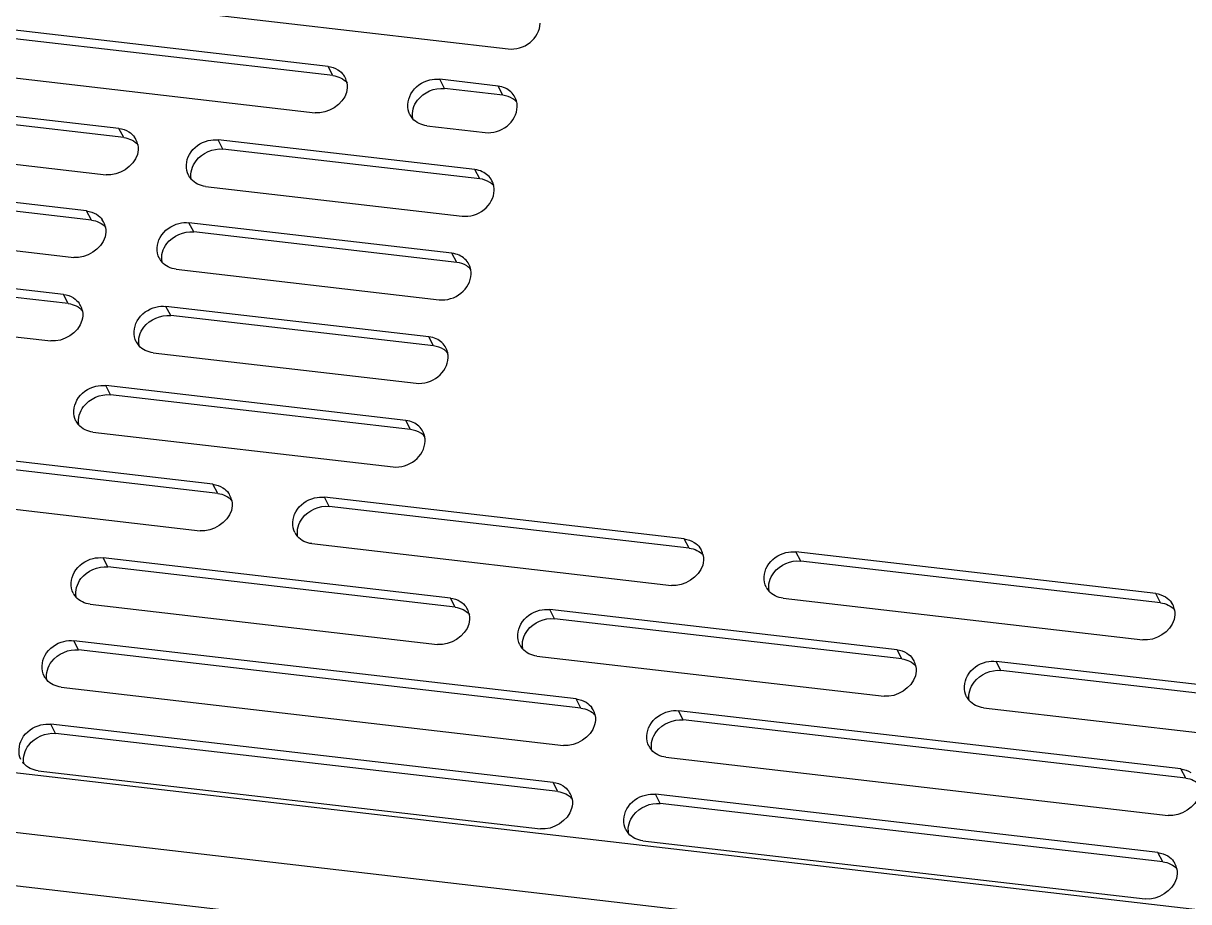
# Model space of a CAD drawing. Header units: millimetres. Extents: x -177 to 18421, y -5017 to 3255.
# Drawn here: x 13211.65 to 13233.73, y 1981.14 to 1997.79 of the extents above; entities that cross this region are included whole.
import ezdxf

# ---------------------------------------------------------------- set-up
doc = ezdxf.new("R2010")
doc.units = ezdxf.units.MM
doc.header["$LTSCALE"] = 46.255
doc.layers.get('0').update_dxf_attribs({"linetype": 'CONTINUOUS'})

msp = doc.modelspace()

# ---------------------------------------------------------------- linework, layer by layer
at = {"color": 7, "linetype": 'Continuous'}
for p, q in [((13215.151, 1997.959), (13220.839, 1997.3)), ((13217.425, 1996.969), (13210.609, 1997.759)), ((13210.366, 1996.879), (13217.182, 1996.089)), ((13217.515, 1996.795), (13217.425, 1996.969)), ((13213.463, 1995.793), (13206.882, 1996.556)), ((13220.645, 1996.596), (13219.54, 1996.724)), ((13219.63, 1996.55), (13219.54, 1996.724)), ((13220.735, 1996.422), (13220.645, 1996.596)), ((13206.64, 1995.676), (13213.221, 1994.914)), ((13213.553, 1995.62), (13213.463, 1995.793)), ((13219.298, 1995.844), (13220.402, 1995.716)), ((13215.433, 1995.402), (13215.343, 1995.576)), ((13220.209, 1995.012), (13215.343, 1995.576)), ((13212.851, 1994.23), (13203.332, 1995.333)), ((13220.298, 1994.838), (13220.209, 1995.012)), ((13215.101, 1994.696), (13219.966, 1994.132)), ((13203.089, 1994.453), (13212.608, 1993.35)), ((13212.94, 1994.057), (13212.851, 1994.23)), ((13219.772, 1993.428), (13214.79, 1994.005)), ((13214.879, 1993.832), (13214.79, 1994.005)), ((13212.414, 1992.646), (13202.895, 1993.749)), ((13219.862, 1993.255), (13219.772, 1993.428)), ((13214.547, 1993.125), (13219.53, 1992.548)), ((13202.653, 1992.869), (13212.172, 1991.766)), ((13212.504, 1992.473), (13212.414, 1992.646)), ((13219.336, 1991.844), (13214.353, 1992.422)), ((13214.443, 1992.248), (13214.353, 1992.422)), ((13219.426, 1991.671), (13219.336, 1991.844)), ((13214.111, 1991.542), (13219.094, 1990.964)), ((13213.302, 1990.746), (13213.212, 1990.919)), ((13218.9, 1990.26), (13213.212, 1990.919)), ((13218.99, 1990.087), (13218.9, 1990.26)), ((13212.97, 1990.039), (13218.658, 1989.38)), ((13215.244, 1989.05), (13208.428, 1989.839)), ((13215.334, 1988.876), (13215.244, 1989.05)), ((13208.185, 1988.959), (13215.001, 1988.17)), ((13224.175, 1988.015), (13217.359, 1988.804)), ((13217.449, 1988.631), (13217.359, 1988.804)), ((13217.117, 1987.925), (13223.933, 1987.135)), ((13224.265, 1987.841), (13224.175, 1988.015)), ((13233.106, 1986.98), (13226.29, 1987.769)), ((13226.38, 1987.596), (13226.29, 1987.769)), ((13219.743, 1986.894), (13213.162, 1987.656)), ((13213.252, 1987.483), (13213.162, 1987.656)), ((13219.833, 1986.72), (13219.743, 1986.894)), ((13226.048, 1986.89), (13232.864, 1986.1)), ((13233.196, 1986.806), (13233.106, 1986.98)), ((13212.92, 1986.776), (13219.501, 1986.014)), ((13228.205, 1985.913), (13221.624, 1986.676)), ((13221.713, 1986.502), (13221.624, 1986.676)), ((13222.128, 1984.983), (13212.609, 1986.086)), ((13212.698, 1985.913), (13212.609, 1986.086)), ((13221.381, 1985.796), (13227.962, 1985.033)), ((13228.294, 1985.74), (13228.205, 1985.913)), ((13236.666, 1984.933), (13230.085, 1985.695)), ((13230.175, 1985.522), (13230.085, 1985.695)), ((13212.366, 1985.206), (13221.885, 1984.103)), ((13222.217, 1984.81), (13222.128, 1984.983)), ((13233.585, 1983.655), (13224.067, 1984.758)), ((13224.156, 1984.585), (13224.067, 1984.758)), ((13229.842, 1984.815), (13236.423, 1984.053)), ((13221.691, 1983.399), (13212.172, 1984.502)), ((13212.262, 1984.329), (13212.172, 1984.502)), ((13223.824, 1983.878), (13233.343, 1982.775)), ((13211.93, 1983.622), (13221.449, 1982.519)), ((13233.675, 1983.482), (13233.585, 1983.655)), ((13221.781, 1983.226), (13221.691, 1983.399)), ((13233.149, 1982.071), (13223.63, 1983.175)), ((13223.72, 1983.001), (13223.63, 1983.175)), ((13223.388, 1982.295), (13232.907, 1981.192)), ((13233.239, 1981.898), (13233.149, 1982.071))]:
    msp.add_line(p, q, dxfattribs=at)
at = {"color": 3, "linetype": 'Continuous'}
for p, q in [((13217.515, 1996.795), (13210.699, 1997.585)), ((13220.735, 1996.422), (13219.63, 1996.55)), ((13213.553, 1995.62), (13206.972, 1996.383)), ((13220.298, 1994.838), (13215.433, 1995.402)), ((13212.94, 1994.057), (13203.421, 1995.16)), ((13219.862, 1993.255), (13214.879, 1993.832)), ((13212.504, 1992.473), (13202.985, 1993.576)), ((13219.426, 1991.671), (13214.443, 1992.248)), ((13218.99, 1990.087), (13213.302, 1990.746)), ((13159.778, 1989.583), (13264.321, 1977.469)), ((13215.334, 1988.876), (13208.518, 1989.666)), ((13224.265, 1987.841), (13217.449, 1988.631)), ((13219.833, 1986.72), (13213.252, 1987.483)), ((13233.196, 1986.806), (13226.38, 1987.596)), ((13228.294, 1985.74), (13221.713, 1986.502)), ((13222.217, 1984.81), (13212.698, 1985.913)), ((13236.756, 1984.759), (13230.175, 1985.522)), ((13233.675, 1983.482), (13224.156, 1984.585)), ((13221.781, 1983.226), (13212.262, 1984.329)), ((13197.057, 1984.128), (13226.436, 1980.724)), ((13196.702, 1983.162), (13226.787, 1979.676)), ((13233.239, 1981.898), (13223.72, 1983.001))]:
    msp.add_line(p, q, dxfattribs=at)
at = {"color": 7, "linetype": 'Continuous'}
for centre, radius, start, end in [((13217.424, 1996.591), 0.365, 27.4056, 35.1828), ((13217.417, 1996.588), 0.372, 10.3285, 27.3353), ((13220.639, 1996.216), 0.369, 11.3912, 27.2891), ((13220.621, 1996.213), 0.388, 358.3569, 11.4188), ((13219.299, 1996.221), 0.365, 207.4056, 215.1828), ((13219.302, 1996.223), 0.368, 215.202, 221.3403), ((13213.462, 1995.416), 0.365, 27.4056, 35.1828), ((13213.455, 1995.413), 0.372, 10.3285, 27.3353), ((13215.102, 1995.073), 0.365, 207.4056, 215.1828), ((13215.105, 1995.075), 0.368, 215.202, 221.3403), ((13220.203, 1994.633), 0.369, 11.3912, 27.2891), ((13220.185, 1994.629), 0.388, 358.3569, 11.4188), ((13212.849, 1993.853), 0.365, 27.4056, 35.1828), ((13212.843, 1993.85), 0.372, 10.3285, 27.3353), ((13214.548, 1993.503), 0.365, 207.4056, 215.1828), ((13214.551, 1993.505), 0.368, 215.202, 221.3403), ((13219.767, 1993.049), 0.369, 11.3912, 27.2891), ((13219.749, 1993.045), 0.388, 358.3569, 11.4188), ((13212.413, 1992.269), 0.365, 27.4056, 35.1828), ((13212.406, 1992.266), 0.372, 10.3285, 27.3353), ((13214.112, 1991.919), 0.365, 207.4056, 215.1828), ((13214.115, 1991.921), 0.368, 215.202, 221.3403), ((13219.331, 1991.465), 0.369, 11.3912, 27.2891), ((13219.313, 1991.461), 0.388, 358.3569, 11.4188), ((13212.971, 1990.417), 0.365, 207.4056, 215.1828), ((13212.974, 1990.419), 0.368, 215.202, 221.3403), ((13218.894, 1989.881), 0.369, 11.3912, 27.2891), ((13218.877, 1989.877), 0.388, 358.3569, 11.4188), ((13215.243, 1988.672), 0.365, 27.4056, 35.1828), ((13215.236, 1988.669), 0.372, 10.3285, 27.3353), ((13217.118, 1988.302), 0.365, 207.4056, 215.1828), ((13217.121, 1988.304), 0.368, 215.202, 221.3403), ((13224.174, 1987.637), 0.365, 27.4056, 35.1828), ((13224.167, 1987.634), 0.372, 10.3285, 27.3353), ((13226.049, 1987.267), 0.365, 207.4056, 215.1828), ((13226.052, 1987.269), 0.368, 215.202, 221.3403), ((13212.921, 1987.154), 0.365, 207.4056, 215.1828), ((13212.924, 1987.156), 0.368, 215.202, 221.3403), ((13219.742, 1986.516), 0.365, 27.4056, 35.1828), ((13219.735, 1986.513), 0.372, 10.3285, 27.3353), ((13233.105, 1986.602), 0.365, 27.4056, 35.1828), ((13233.099, 1986.599), 0.372, 10.3285, 27.3353), ((13221.382, 1986.173), 0.365, 207.4056, 215.1828), ((13221.385, 1986.175), 0.368, 215.202, 221.3403), ((13228.203, 1985.536), 0.365, 27.4056, 35.1828), ((13228.197, 1985.533), 0.372, 10.3285, 27.3353), ((13212.367, 1985.584), 0.365, 207.4056, 215.1828), ((13212.37, 1985.586), 0.368, 215.202, 221.3403), ((13229.844, 1985.193), 0.365, 207.4056, 215.1828), ((13229.846, 1985.195), 0.368, 215.202, 221.3403), ((13222.126, 1984.606), 0.365, 27.4056, 35.1828), ((13222.12, 1984.603), 0.372, 10.3285, 27.3353), ((13223.825, 1984.256), 0.365, 207.4056, 215.1828), ((13223.828, 1984.258), 0.368, 215.202, 221.3403), ((13211.934, 1984.002), 0.368, 215.202, 221.3403), ((13221.69, 1983.022), 0.365, 27.4056, 35.1828), ((13221.683, 1983.019), 0.372, 10.3285, 27.3353), ((13223.389, 1982.672), 0.365, 207.4056, 215.1828), ((13223.392, 1982.674), 0.368, 215.202, 221.3403), ((13233.148, 1981.694), 0.365, 27.4056, 35.1828), ((13233.141, 1981.691), 0.372, 10.3285, 27.3353)]:
    msp.add_arc(centre, radius, start, end, dxfattribs=at)
at = {"color": 3, "linetype": 'Continuous'}
for centre in [(13220.717, 1996.03), (13220.281, 1994.446), (13219.845, 1992.862), (13219.409, 1991.279), (13218.973, 1989.695)]:
    msp.add_arc(centre, 0.386, 43.076, 57.2182, dxfattribs=at)
at = {"color": 7, "linetype": 'Continuous'}
for points, knots in [([(13220.839, 1997.3), (13220.982, 1997.283), (13221.281, 1997.371), (13221.441, 1997.649), (13221.445, 1997.785)], [0, 0, 0, 0, 0.512543, 1, 1, 1, 1]), ([(13218.975, 1996.053), (13218.915, 1996.17), (13218.945, 1996.501), (13219.207, 1996.676), (13219.351, 1996.711)], [0, 0, 0, 0, 0.470525, 1, 1, 1, 1]), ([(13220.402, 1995.716), (13220.545, 1995.699), (13220.845, 1995.787), (13221.005, 1996.065), (13221.009, 1996.201)], [0, 0, 0, 0, 0.512543, 1, 1, 1, 1]), ([(13214.778, 1994.905), (13214.718, 1995.022), (13214.748, 1995.353), (13215.011, 1995.528), (13215.154, 1995.563)], [0, 0, 0, 0, 0.470525, 1, 1, 1, 1]), ([(13219.966, 1994.132), (13220.109, 1994.115), (13220.409, 1994.203), (13220.569, 1994.481), (13220.573, 1994.618)], [0, 0, 0, 0, 0.512543, 1, 1, 1, 1]), ([(13214.225, 1993.335), (13214.164, 1993.452), (13214.194, 1993.783), (13214.457, 1993.958), (13214.6, 1993.993)], [0, 0, 0, 0, 0.470525, 1, 1, 1, 1]), ([(13219.53, 1992.548), (13219.673, 1992.531), (13219.973, 1992.619), (13220.133, 1992.897), (13220.136, 1993.034)], [0, 0, 0, 0, 0.512543, 1, 1, 1, 1]), ([(13213.788, 1991.751), (13213.728, 1991.868), (13213.758, 1992.199), (13214.021, 1992.374), (13214.164, 1992.409)], [0, 0, 0, 0, 0.470525, 1, 1, 1, 1]), ([(13219.094, 1990.964), (13219.237, 1990.948), (13219.537, 1991.036), (13219.696, 1991.313), (13219.7, 1991.45)], [0, 0, 0, 0, 0.512543, 1, 1, 1, 1]), ([(13212.647, 1990.249), (13212.587, 1990.366), (13212.617, 1990.697), (13212.879, 1990.872), (13213.023, 1990.907)], [0, 0, 0, 0, 0.470525, 1, 1, 1, 1]), ([(13218.658, 1989.38), (13218.801, 1989.364), (13219.1, 1989.452), (13219.26, 1989.729), (13219.264, 1989.866)], [0, 0, 0, 0, 0.512543, 1, 1, 1, 1]), ([(13216.794, 1988.134), (13216.734, 1988.251), (13216.764, 1988.582), (13217.026, 1988.757), (13217.17, 1988.792)], [0, 0, 0, 0, 0.470525, 1, 1, 1, 1]), ([(13225.725, 1987.099), (13225.665, 1987.216), (13225.695, 1987.547), (13225.958, 1987.722), (13226.101, 1987.757)], [0, 0, 0, 0, 0.470525, 1, 1, 1, 1]), ([(13212.597, 1986.986), (13212.537, 1987.103), (13212.567, 1987.434), (13212.83, 1987.609), (13212.973, 1987.644)], [0, 0, 0, 0, 0.470525, 1, 1, 1, 1]), ([(13221.059, 1986.006), (13220.998, 1986.122), (13221.028, 1986.454), (13221.291, 1986.628), (13221.434, 1986.663)], [0, 0, 0, 0, 0.470525, 1, 1, 1, 1]), ([(13212.044, 1985.416), (13211.983, 1985.532), (13212.013, 1985.864), (13212.276, 1986.038), (13212.419, 1986.073)], [0, 0, 0, 0, 0.470525, 1, 1, 1, 1]), ([(13229.52, 1985.025), (13229.459, 1985.142), (13229.49, 1985.473), (13229.752, 1985.648), (13229.896, 1985.683)], [0, 0, 0, 0, 0.470525, 1, 1, 1, 1]), ([(13223.502, 1984.088), (13223.441, 1984.205), (13223.471, 1984.536), (13223.734, 1984.711), (13223.877, 1984.746)], [0, 0, 0, 0, 0.470525, 1, 1, 1, 1]), ([(13211.607, 1983.832), (13211.547, 1983.949), (13211.577, 1984.28), (13211.84, 1984.454), (13211.983, 1984.49)], [0, 0, 0, 0, 0.470525, 1, 1, 1, 1]), ([(13223.065, 1982.504), (13223.005, 1982.621), (13223.035, 1982.952), (13223.298, 1983.127), (13223.441, 1983.162)], [0, 0, 0, 0, 0.470525, 1, 1, 1, 1])]:
    msp.add_open_spline(points, degree=3, knots=knots, dxfattribs=at)
for points in [[(13217.425, 1996.969), (13217.49, 1996.961), (13217.556, 1996.94), (13217.612, 1996.904)], [(13217.612, 1996.904), (13217.655, 1996.878), (13217.693, 1996.842), (13217.722, 1996.801)], [(13217.783, 1996.655), (13217.794, 1996.596), (13217.79, 1996.532), (13217.774, 1996.474)], [(13219.351, 1996.711), (13219.412, 1996.726), (13219.477, 1996.731), (13219.54, 1996.724)], [(13220.784, 1996.557), (13220.74, 1996.577), (13220.693, 1996.59), (13220.645, 1996.596)], [(13220.967, 1996.386), (13220.929, 1996.46), (13220.86, 1996.522), (13220.784, 1996.557)], [(13217.774, 1996.474), (13217.711, 1996.248), (13217.416, 1996.062), (13217.182, 1996.089)], [(13219.298, 1995.844), (13219.197, 1995.855), (13219.092, 1995.904), (13219.025, 1995.98)], [(13213.463, 1995.793), (13213.529, 1995.786), (13213.594, 1995.764), (13213.65, 1995.729)], [(13213.65, 1995.729), (13213.693, 1995.703), (13213.731, 1995.667), (13213.76, 1995.626)], [(13213.821, 1995.48), (13213.832, 1995.42), (13213.828, 1995.357), (13213.812, 1995.299)], [(13215.154, 1995.563), (13215.216, 1995.578), (13215.281, 1995.583), (13215.343, 1995.576)], [(13213.812, 1995.299), (13213.749, 1995.072), (13213.454, 1994.886), (13213.221, 1994.914)], [(13220.348, 1994.973), (13220.304, 1994.993), (13220.256, 1995.006), (13220.209, 1995.012)], [(13215.101, 1994.696), (13215, 1994.707), (13214.896, 1994.756), (13214.828, 1994.832)], [(13220.531, 1994.802), (13220.493, 1994.876), (13220.424, 1994.938), (13220.348, 1994.973)], [(13212.851, 1994.23), (13212.916, 1994.222), (13212.982, 1994.201), (13213.038, 1994.166)], [(13213.038, 1994.166), (13213.08, 1994.139), (13213.119, 1994.104), (13213.147, 1994.063)], [(13213.209, 1993.916), (13213.219, 1993.857), (13213.215, 1993.794), (13213.199, 1993.736)], [(13214.6, 1993.993), (13214.662, 1994.008), (13214.727, 1994.013), (13214.79, 1994.005)], [(13213.199, 1993.736), (13213.137, 1993.509), (13212.842, 1993.323), (13212.608, 1993.35)], [(13214.547, 1993.125), (13214.446, 1993.137), (13214.342, 1993.186), (13214.275, 1993.262)], [(13219.912, 1993.389), (13219.868, 1993.409), (13219.82, 1993.422), (13219.772, 1993.428)], [(13220.095, 1993.218), (13220.057, 1993.292), (13219.988, 1993.355), (13219.912, 1993.389)], [(13212.414, 1992.646), (13212.48, 1992.639), (13212.546, 1992.617), (13212.602, 1992.582)], [(13212.602, 1992.582), (13212.644, 1992.555), (13212.682, 1992.52), (13212.711, 1992.479)], [(13214.164, 1992.409), (13214.226, 1992.424), (13214.291, 1992.429), (13214.353, 1992.422)], [(13212.763, 1992.152), (13212.701, 1991.925), (13212.406, 1991.739), (13212.172, 1991.766)], [(13212.772, 1992.332), (13212.783, 1992.273), (13212.779, 1992.21), (13212.763, 1992.152)], [(13214.111, 1991.542), (13214.01, 1991.553), (13213.906, 1991.602), (13213.839, 1991.678)], [(13219.476, 1991.806), (13219.432, 1991.826), (13219.384, 1991.839), (13219.336, 1991.844)], [(13219.659, 1991.634), (13219.62, 1991.708), (13219.552, 1991.771), (13219.476, 1991.806)], [(13213.023, 1990.907), (13213.084, 1990.922), (13213.149, 1990.927), (13213.212, 1990.919)], [(13212.97, 1990.039), (13212.869, 1990.051), (13212.764, 1990.1), (13212.697, 1990.176)], [(13219.039, 1990.222), (13218.996, 1990.242), (13218.948, 1990.255), (13218.9, 1990.26)], [(13219.223, 1990.05), (13219.184, 1990.125), (13219.116, 1990.187), (13219.039, 1990.222)], [(13215.244, 1989.05), (13215.309, 1989.042), (13215.375, 1989.02), (13215.431, 1988.985)], [(13215.431, 1988.985), (13215.474, 1988.959), (13215.512, 1988.923), (13215.541, 1988.882)], [(13217.17, 1988.792), (13217.231, 1988.807), (13217.296, 1988.812), (13217.359, 1988.804)], [(13215.602, 1988.736), (13215.613, 1988.676), (13215.609, 1988.613), (13215.593, 1988.555)], [(13215.593, 1988.555), (13215.53, 1988.328), (13215.235, 1988.143), (13215.001, 1988.17)], [(13217.117, 1987.925), (13217.016, 1987.936), (13216.911, 1987.985), (13216.844, 1988.061)], [(13224.175, 1988.015), (13224.241, 1988.007), (13224.307, 1987.985), (13224.362, 1987.95)], [(13224.362, 1987.95), (13224.405, 1987.924), (13224.443, 1987.888), (13224.472, 1987.847)], [(13224.533, 1987.701), (13224.544, 1987.641), (13224.54, 1987.578), (13224.524, 1987.52)], [(13226.101, 1987.757), (13226.163, 1987.772), (13226.228, 1987.777), (13226.29, 1987.769)], [(13212.973, 1987.644), (13213.035, 1987.659), (13213.1, 1987.664), (13213.162, 1987.656)], [(13224.524, 1987.52), (13224.462, 1987.293), (13224.166, 1987.108), (13223.933, 1987.135)], [(13212.92, 1986.776), (13212.819, 1986.788), (13212.715, 1986.837), (13212.647, 1986.913)], [(13219.743, 1986.894), (13219.809, 1986.886), (13219.875, 1986.865), (13219.931, 1986.829)], [(13219.931, 1986.829), (13219.973, 1986.803), (13220.011, 1986.767), (13220.04, 1986.726)], [(13226.048, 1986.89), (13225.947, 1986.901), (13225.843, 1986.95), (13225.776, 1987.026)], [(13233.106, 1986.98), (13233.172, 1986.972), (13233.238, 1986.95), (13233.294, 1986.915)], [(13233.294, 1986.915), (13233.336, 1986.889), (13233.374, 1986.853), (13233.403, 1986.812)], [(13221.434, 1986.663), (13221.496, 1986.678), (13221.561, 1986.683), (13221.624, 1986.676)], [(13233.465, 1986.666), (13233.475, 1986.607), (13233.471, 1986.543), (13233.455, 1986.485)], [(13220.092, 1986.399), (13220.03, 1986.172), (13219.735, 1985.987), (13219.501, 1986.014)], [(13220.101, 1986.58), (13220.112, 1986.521), (13220.108, 1986.457), (13220.092, 1986.399)], [(13233.455, 1986.485), (13233.393, 1986.258), (13233.098, 1986.073), (13232.864, 1986.1)], [(13212.419, 1986.073), (13212.481, 1986.089), (13212.546, 1986.093), (13212.609, 1986.086)], [(13221.381, 1985.796), (13221.28, 1985.808), (13221.176, 1985.856), (13221.109, 1985.932)], [(13228.205, 1985.913), (13228.27, 1985.906), (13228.336, 1985.884), (13228.392, 1985.849)], [(13228.392, 1985.849), (13228.434, 1985.822), (13228.473, 1985.787), (13228.501, 1985.746)], [(13228.563, 1985.599), (13228.573, 1985.54), (13228.569, 1985.477), (13228.553, 1985.419)], [(13229.896, 1985.683), (13229.957, 1985.698), (13230.022, 1985.703), (13230.085, 1985.695)], [(13212.366, 1985.206), (13212.265, 1985.218), (13212.161, 1985.266), (13212.094, 1985.343)], [(13228.553, 1985.419), (13228.491, 1985.192), (13228.196, 1985.006), (13227.962, 1985.033)], [(13222.128, 1984.983), (13222.193, 1984.975), (13222.259, 1984.954), (13222.315, 1984.919)], [(13222.315, 1984.919), (13222.357, 1984.892), (13222.396, 1984.857), (13222.424, 1984.816)], [(13229.842, 1984.815), (13229.742, 1984.827), (13229.637, 1984.876), (13229.57, 1984.952)], [(13222.486, 1984.669), (13222.496, 1984.61), (13222.492, 1984.547), (13222.476, 1984.489)], [(13223.877, 1984.746), (13223.939, 1984.761), (13224.004, 1984.766), (13224.067, 1984.758)], [(13211.983, 1984.49), (13212.045, 1984.505), (13212.11, 1984.51), (13212.172, 1984.502)], [(13222.476, 1984.489), (13222.414, 1984.262), (13222.119, 1984.076), (13221.885, 1984.103)], [(13223.824, 1983.878), (13223.723, 1983.89), (13223.619, 1983.939), (13223.552, 1984.015)], [(13211.93, 1983.622), (13211.829, 1983.634), (13211.725, 1983.683), (13211.658, 1983.759)], [(13233.585, 1983.655), (13233.651, 1983.648), (13233.717, 1983.626), (13233.773, 1983.591)], [(13221.691, 1983.399), (13221.757, 1983.392), (13221.823, 1983.37), (13221.879, 1983.335)], [(13221.879, 1983.335), (13221.921, 1983.308), (13221.959, 1983.273), (13221.988, 1983.232)], [(13222.049, 1983.085), (13222.06, 1983.026), (13222.056, 1982.963), (13222.04, 1982.905)], [(13223.441, 1983.162), (13223.503, 1983.177), (13223.568, 1983.182), (13223.63, 1983.175)], [(13233.934, 1983.161), (13233.872, 1982.934), (13233.577, 1982.748), (13233.343, 1982.775)], [(13222.04, 1982.905), (13221.978, 1982.678), (13221.683, 1982.492), (13221.449, 1982.519)], [(13223.388, 1982.295), (13223.287, 1982.306), (13223.183, 1982.355), (13223.116, 1982.431)], [(13233.149, 1982.071), (13233.215, 1982.064), (13233.281, 1982.042), (13233.337, 1982.007)], [(13233.337, 1982.007), (13233.379, 1981.981), (13233.417, 1981.945), (13233.446, 1981.904)], [(13233.507, 1981.758), (13233.518, 1981.698), (13233.514, 1981.635), (13233.498, 1981.577)], [(13233.498, 1981.577), (13233.436, 1981.35), (13233.141, 1981.164), (13232.907, 1981.192)]]:
    msp.add_open_spline(points, degree=3, dxfattribs=at)
at = {"color": 3, "linetype": 'Continuous'}
for points in [[(13217.515, 1996.795), (13217.616, 1996.784), (13217.72, 1996.735), (13217.787, 1996.659)], [(13219.121, 1996.329), (13219.233, 1996.476), (13219.446, 1996.572), (13219.63, 1996.55)], [(13219.039, 1996.165), (13219.055, 1996.224), (13219.084, 1996.28), (13219.121, 1996.329)], [(13220.927, 1996.355), (13220.87, 1996.392), (13220.802, 1996.414), (13220.735, 1996.422)], [(13219.029, 1995.984), (13219.019, 1996.043), (13219.023, 1996.107), (13219.039, 1996.165)], [(13213.553, 1995.62), (13213.654, 1995.608), (13213.758, 1995.56), (13213.825, 1995.484)], [(13214.924, 1995.181), (13215.036, 1995.328), (13215.249, 1995.423), (13215.433, 1995.402)], [(13214.833, 1994.836), (13214.822, 1994.895), (13214.826, 1994.959), (13214.842, 1995.017)], [(13214.842, 1995.017), (13214.858, 1995.076), (13214.887, 1995.132), (13214.924, 1995.181)], [(13220.49, 1994.771), (13220.433, 1994.808), (13220.366, 1994.831), (13220.298, 1994.838)], [(13212.94, 1994.057), (13213.041, 1994.045), (13213.146, 1993.996), (13213.213, 1993.92)], [(13214.37, 1993.611), (13214.482, 1993.758), (13214.696, 1993.853), (13214.879, 1993.832)], [(13214.279, 1993.266), (13214.268, 1993.325), (13214.272, 1993.388), (13214.288, 1993.446)], [(13214.288, 1993.446), (13214.304, 1993.505), (13214.333, 1993.562), (13214.37, 1993.611)], [(13220.054, 1993.187), (13219.997, 1993.224), (13219.93, 1993.247), (13219.862, 1993.255)], [(13212.504, 1992.473), (13212.605, 1992.461), (13212.71, 1992.413), (13212.777, 1992.336)], [(13213.934, 1992.027), (13214.046, 1992.174), (13214.259, 1992.269), (13214.443, 1992.248)], [(13213.852, 1991.863), (13213.868, 1991.922), (13213.897, 1991.978), (13213.934, 1992.027)], [(13213.843, 1991.682), (13213.832, 1991.741), (13213.836, 1991.804), (13213.852, 1991.863)], [(13219.618, 1991.603), (13219.561, 1991.64), (13219.493, 1991.663), (13219.426, 1991.671)], [(13212.793, 1990.525), (13212.905, 1990.672), (13213.118, 1990.767), (13213.302, 1990.746)], [(13212.702, 1990.18), (13212.691, 1990.239), (13212.695, 1990.302), (13212.711, 1990.36)], [(13212.711, 1990.36), (13212.727, 1990.419), (13212.756, 1990.476), (13212.793, 1990.525)], [(13219.182, 1990.02), (13219.125, 1990.056), (13219.057, 1990.079), (13218.99, 1990.087)], [(13215.334, 1988.876), (13215.435, 1988.864), (13215.539, 1988.816), (13215.606, 1988.74)], [(13216.94, 1988.41), (13217.052, 1988.557), (13217.265, 1988.652), (13217.449, 1988.631)], [(13216.858, 1988.246), (13216.874, 1988.305), (13216.903, 1988.361), (13216.94, 1988.41)], [(13216.848, 1988.065), (13216.838, 1988.124), (13216.842, 1988.187), (13216.858, 1988.246)], [(13224.265, 1987.841), (13224.366, 1987.829), (13224.47, 1987.781), (13224.537, 1987.705)], [(13212.743, 1987.262), (13212.855, 1987.409), (13213.068, 1987.504), (13213.252, 1987.483)], [(13225.871, 1987.375), (13225.983, 1987.522), (13226.196, 1987.617), (13226.38, 1987.596)], [(13212.661, 1987.097), (13212.677, 1987.156), (13212.706, 1987.213), (13212.743, 1987.262)], [(13225.789, 1987.211), (13225.805, 1987.27), (13225.834, 1987.326), (13225.871, 1987.375)], [(13212.652, 1986.917), (13212.641, 1986.976), (13212.645, 1987.039), (13212.661, 1987.097)], [(13225.78, 1987.03), (13225.769, 1987.089), (13225.773, 1987.152), (13225.789, 1987.211)], [(13219.833, 1986.72), (13219.934, 1986.709), (13220.039, 1986.66), (13220.106, 1986.584)], [(13233.196, 1986.806), (13233.297, 1986.794), (13233.402, 1986.746), (13233.469, 1986.67)], [(13221.204, 1986.281), (13221.316, 1986.429), (13221.53, 1986.524), (13221.713, 1986.502)], [(13221.122, 1986.117), (13221.138, 1986.176), (13221.167, 1986.232), (13221.204, 1986.281)], [(13212.189, 1985.691), (13212.301, 1985.839), (13212.515, 1985.934), (13212.698, 1985.913)], [(13221.113, 1985.936), (13221.102, 1985.996), (13221.106, 1986.059), (13221.122, 1986.117)], [(13228.294, 1985.74), (13228.395, 1985.728), (13228.5, 1985.68), (13228.567, 1985.603)], [(13212.098, 1985.347), (13212.087, 1985.406), (13212.091, 1985.469), (13212.107, 1985.527)], [(13212.107, 1985.527), (13212.123, 1985.586), (13212.152, 1985.643), (13212.189, 1985.691)], [(13229.666, 1985.301), (13229.777, 1985.448), (13229.991, 1985.543), (13230.175, 1985.522)], [(13229.583, 1985.136), (13229.6, 1985.195), (13229.629, 1985.252), (13229.666, 1985.301)], [(13229.574, 1984.956), (13229.563, 1985.015), (13229.567, 1985.078), (13229.583, 1985.136)], [(13222.217, 1984.81), (13222.318, 1984.798), (13222.423, 1984.749), (13222.49, 1984.673)], [(13223.647, 1984.364), (13223.759, 1984.511), (13223.973, 1984.606), (13224.156, 1984.585)], [(13211.753, 1984.108), (13211.865, 1984.255), (13212.078, 1984.35), (13212.262, 1984.329)], [(13223.556, 1984.019), (13223.545, 1984.078), (13223.549, 1984.141), (13223.565, 1984.199)], [(13223.565, 1984.199), (13223.581, 1984.258), (13223.61, 1984.315), (13223.647, 1984.364)], [(13211.671, 1983.943), (13211.687, 1984.002), (13211.716, 1984.059), (13211.753, 1984.108)], [(13211.662, 1983.763), (13211.651, 1983.822), (13211.655, 1983.885), (13211.671, 1983.943)], [(13233.675, 1983.482), (13233.776, 1983.47), (13233.881, 1983.422), (13233.948, 1983.345)], [(13221.781, 1983.226), (13221.882, 1983.214), (13221.987, 1983.166), (13222.054, 1983.089)], [(13223.211, 1982.78), (13223.323, 1982.927), (13223.536, 1983.022), (13223.72, 1983.001)], [(13223.129, 1982.616), (13223.145, 1982.675), (13223.174, 1982.731), (13223.211, 1982.78)], [(13223.12, 1982.435), (13223.109, 1982.494), (13223.113, 1982.557), (13223.129, 1982.616)], [(13233.239, 1981.898), (13233.34, 1981.886), (13233.445, 1981.838), (13233.512, 1981.762)]]:
    msp.add_open_spline(points, degree=3, dxfattribs=at)

doc.saveas('drawing.dxf')
